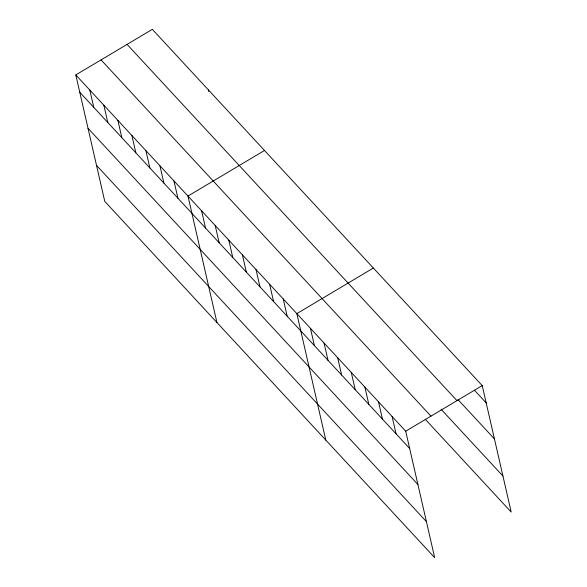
<?xml version="1.0" encoding="UTF-8"?>
<svg xmlns="http://www.w3.org/2000/svg" width="587" height="587" viewBox="0 0 587 587"><rect width="100%" height="100%" fill="white"/><g stroke="black" fill="none" stroke-linecap="round" stroke-linejoin="round"><path stroke-width="0.88" d="M75.804 74.931L405.705 431.188L434.666 557.65L104.772 201.392L75.804 74.931L152.334 29.35L482.228 385.608L511.196 512.069L425.215 419.221M264.502 150.477L187.972 196.058L216.933 322.52M373.361 268.039L296.839 313.619L325.8 440.089M405.705 431.188L482.228 385.608M474.443 390.223L486.197 402.917M457.948 399.527L494.445 438.937M127.078 44.392L456.979 400.65M441.086 409.249L502.942 476.05M101.059 59.889L430.953 416.146M79.766 92.24L409.667 448.497M88.021 128.26L417.915 484.517M96.517 165.373L426.419 521.63M392.094 416.491L396.056 433.8M378.483 401.794L382.453 419.103M364.879 387.097L368.841 404.406M351.268 372.407L355.23 389.709M337.664 357.71L341.627 375.012M324.053 343.013L328.016 360.323M310.442 328.316L314.412 345.626M283.228 298.922L287.19 316.232M269.616 284.233L273.586 301.535M256.013 269.536L259.975 286.845M208.414 89.914L208.811 91.645M242.402 254.839L246.364 272.148M228.798 240.142L232.76 257.451M215.187 225.445L219.149 242.754M201.576 210.755L205.545 228.057M173.95 180.913L177.912 198.223M159.928 165.776L163.89 183.085M145.906 150.632L149.868 167.941M131.884 135.494L135.854 152.803M117.87 120.35L121.832 137.659M103.848 105.212L107.81 122.522M89.826 90.068L93.788 107.377"/></g></svg>
